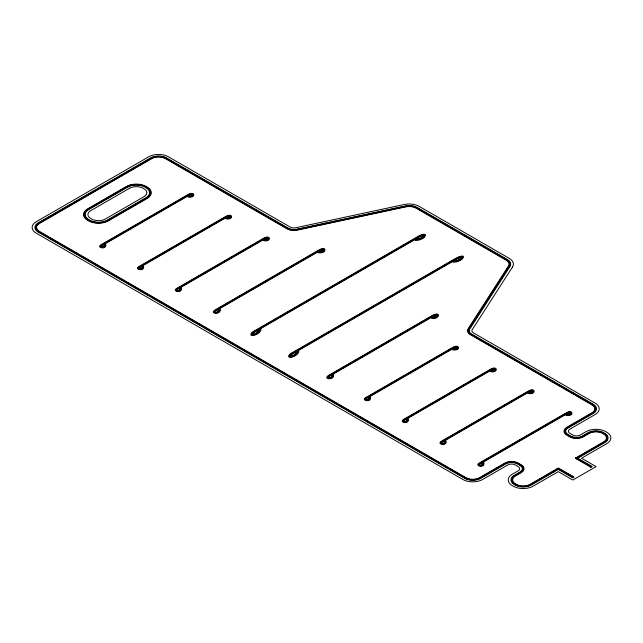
<?xml version="1.0" encoding="UTF-8"?>
<svg xmlns="http://www.w3.org/2000/svg" width="643" height="643" viewBox="0 0 643 643"><rect width="100%" height="100%" fill="white"/><g stroke="black" fill="none" stroke-linecap="round" stroke-linejoin="round"><path stroke-width="0.96" d="M219.633 309.251C221.136 314.114 209.827 313.752 215.606 310.087L319.692 249.99C327.544 246.285 324.755 253.977 318.245 252.321M333.074 374.748C334.223 379.933 323.325 379.048 329.047 375.584L433.141 315.488C440.857 311.767 438.365 319.45 431.686 317.819M219.022 309.387C220.316 313.454 211.113 313.334 215.992 310.312L320.077 250.215C327.15 247.129 323.598 253.446 318.333 251.968M220.236 309.203C221.313 315.271 208.581 313.712 215.212 309.862L319.306 249.765C327.826 245.361 326.186 254.419 318.156 252.667M332.471 374.885C333.838 378.944 324.498 378.848 329.433 375.809L433.527 315.713C440.616 312.627 436.951 318.976 431.774 317.465M333.677 374.7C334.681 380.769 322.022 379.241 328.661 375.359L432.747 315.263C441.283 310.85 439.619 319.901 431.598 318.164M218.427 309.355L217.921 311.308L216.699 312.273A1.591 0.916 0 0 1 215.903 312.377L214.995 311.718L216.378 310.537L320.471 250.44L322.521 249.645L323.662 250.167A1.591 0.916 0 0 1 323.477 250.625L318.422 251.622M331.868 374.853L331.37 376.806L330.14 377.771A1.591 0.916 0 0 1 329.345 377.875L328.436 377.216L329.827 376.034L433.912 315.938L435.962 315.142L437.111 315.665A1.591 0.916 0 0 1 436.927 316.123L431.871 317.12M260.182 329.505L258.51 332.23A14.484 8.359 0 0 1 258.164 332.6L258.124 332.648A13.157 7.595 0 0 1 257.827 332.937C256.653 335.3 248.302 336.201 252.514 332.6A15.311 8.841 0 0 1 252.996 332.246L420.225 235.7A15.295 8.833 0 0 1 420.852 235.418C425.521 232.485 426.237 237.806 421.422 238.481A13.173 7.612 0 0 1 420.932 238.657L420.852 238.682A14.484 8.359 0 0 1 420.297 238.85L415.482 239.839M297.998 351.335L296.278 354.116A14.484 8.359 0 0 1 295.981 354.438A13.157 7.595 0 0 1 295.643 354.767C294.092 357.307 286.111 357.942 290.331 354.438A15.311 8.841 0 0 1 290.813 354.076L458.041 257.53A15.295 8.833 0 0 1 458.66 257.248C463.298 254.339 464.109 259.579 459.239 260.319A13.173 7.612 0 0 1 458.748 260.487L458.66 260.511A14.484 8.359 0 0 1 458.113 260.68L453.299 261.677M259.378 329.674L259.177 330.108A27.046 15.617 0 0 1 258.904 330.647M260.986 329.337C261.267 334.32 247.049 338.467 251.783 332.624A22.818 13.173 0 0 1 254.202 331.032L418.119 236.383C431.509 229.519 424.171 241.455 415.193 240.305M297.195 351.504L296.994 351.938A27.046 15.617 0 0 1 296.72 352.477A16.019 9.251 0 0 1 294.775 354.968C291.617 357.886 287.075 355.925 292.782 353.304L456.707 258.663C459.287 256.123 465.701 256.766 459.56 259.788A16.019 9.251 0 0 1 455.26 260.913A27.038 15.609 0 0 1 454.344 261.098L453.588 261.211M298.802 351.174C299.124 356.061 285.002 360.337 289.599 354.462M258.574 329.835C258.88 333.5 248.495 336.426 255.351 331.7L419.284 237.058C428.712 233.112 419.863 239.976 416.061 238.915M296.391 351.673C296.696 355.33 286.312 358.255 293.168 353.529L457.101 258.888C466.529 254.941 457.679 261.814 453.878 260.745M256.879 333.154C253.929 336.257 249.516 333.54 254.966 331.475L418.89 236.833C421.454 233.939 427.491 235.587 421.8 237.942M292.002 352.862L455.935 258.213C469.888 251.389 461.963 263.011 453.01 262.135M558.671 468.281L530.354 484.629A10.143 5.859 0 0 1 516.562 484.926A28.477 16.445 0 0 1 515.035 484.066A10.143 5.859 0 0 1 515.035 475.78L520.854 472.42A9.05 5.224 0 0 0 520.854 465.034L517.945 463.354A9.05 5.224 0 0 0 505.149 463.354L479.935 477.91A10.143 5.859 0 0 1 465.588 477.91L38.95 231.593A10.143 5.859 0 0 1 38.95 223.314L151.427 158.371A10.143 5.859 0 0 1 165.781 158.371L287.477 228.635A9.05 5.224 0 0 0 297.026 229.84L405.709 206.556A10.143 5.859 0 0 1 416.415 207.906L506.612 259.981A10.143 5.859 0 0 1 508.951 266.162L468.626 328.911A9.05 5.224 0 0 0 470.716 334.424L592.412 404.688A10.143 5.859 0 0 1 592.412 412.975L567.206 427.531A9.05 5.224 0 0 0 567.206 434.917L570.108 436.597A9.05 5.224 0 0 0 582.912 436.597L588.731 433.237A10.143 5.859 0 0 1 602.523 432.94A28.477 16.445 0 0 1 604.05 433.8A10.143 5.859 0 0 1 604.05 442.079L575.734 458.427M559.056 468.506L530.748 484.854A10.698 6.173 0 0 1 516.208 485.168A29.031 16.758 0 0 1 514.649 484.292A10.698 6.173 0 0 1 514.649 475.563L520.468 472.203A8.504 4.911 0 0 0 520.468 465.259L517.559 463.579A8.504 4.911 0 0 0 505.535 463.579L480.321 478.135A10.698 6.173 0 0 1 465.194 478.135L38.564 231.818A10.698 6.173 0 0 1 38.564 223.089L151.041 158.146A10.698 6.173 0 0 1 166.167 158.146L287.863 228.41A8.504 4.911 0 0 0 296.833 229.543L405.524 206.266A10.698 6.173 0 0 1 416.801 207.689L506.997 259.756A10.698 6.173 0 0 1 509.465 266.274L469.141 329.023A8.504 4.911 0 0 0 471.102 334.199L592.798 404.463A10.698 6.173 0 0 1 592.798 413.2L567.592 427.748A8.504 4.911 0 0 0 567.592 434.692L570.502 436.372A8.504 4.911 0 0 0 582.526 436.372L588.337 433.012A10.698 6.173 0 0 1 602.877 432.699A29.031 16.758 0 0 1 604.436 433.575A10.698 6.173 0 0 1 604.436 442.304L576.12 458.652M559.442 468.731L531.134 485.079A11.244 6.494 0 0 1 515.847 485.409A29.578 17.072 0 0 1 514.263 484.517A11.244 6.494 0 0 1 514.263 475.338L520.083 471.978A7.957 4.589 0 0 0 520.083 465.484L517.173 463.804A7.957 4.589 0 0 0 505.92 463.804L480.715 478.36A11.244 6.494 0 0 1 464.809 478.36L38.178 232.043A11.244 6.494 0 0 1 38.178 222.864L150.655 157.921A11.244 6.494 0 0 1 166.553 157.921L288.249 228.185A7.957 4.589 0 0 0 296.64 229.246L405.331 205.969A11.244 6.494 0 0 1 417.194 207.464L507.383 259.539A11.244 6.494 0 0 1 509.979 266.387L469.655 329.136A7.957 4.589 0 0 0 471.488 333.974L593.192 404.238A11.244 6.494 0 0 1 593.192 413.417L567.978 427.973A7.957 4.589 0 0 0 567.978 434.467L570.888 436.147A7.957 4.589 0 0 0 582.132 436.147L587.951 432.787A11.244 6.494 0 0 1 603.238 432.458A29.578 17.072 0 0 1 604.822 433.35A11.244 6.494 0 0 1 604.822 442.529L576.514 458.877M573.21 476.68L557.891 468.281M590.282 466.826L590.668 466.601L575.734 457.985M573.604 476.905L572.825 477.347L557.505 468.506M590.668 467.051L591.439 466.601L576.12 457.76M415.772 239.381L416.527 239.268A27.038 15.609 0 0 0 417.46 239.108A16.019 9.251 0 0 0 421.776 237.982M187.917 195.97L192.329 195.392A1.246 0.715 0 0 0 192.53 195.086A1.423 0.82 0 0 0 192.498 194.781L192.257 194.507A0.868 0.498 0 0 0 191.815 194.355L189.629 194.982L102.366 245.369L101.272 246.623A0.868 0.498 0 0 0 101.546 246.88L102.004 247.016A1.423 0.82 0 0 0 102.55 247.041A1.246 0.715 0 0 0 103.073 246.928L103.893 246.148L104.078 244.372M225.733 217.808L230.146 217.221A1.246 0.715 0 0 0 230.347 216.924A1.423 0.82 0 0 0 230.307 216.611L230.073 216.345A0.868 0.498 0 0 0 229.631 216.185L227.445 216.82L140.182 267.199L139.089 268.461A0.868 0.498 0 0 0 139.362 268.718L139.82 268.854A1.423 0.82 0 0 0 140.359 268.87A1.246 0.715 0 0 0 140.889 268.758L141.709 267.978L141.894 266.21M263.55 239.638L267.962 239.059A1.246 0.715 0 0 0 268.155 238.754A1.423 0.82 0 0 0 268.123 238.44L267.89 238.175A0.868 0.498 0 0 0 267.44 238.023L265.262 238.649L177.998 289.029L176.905 290.29A0.868 0.498 0 0 0 177.179 290.548L177.637 290.684A1.423 0.82 0 0 0 178.175 290.7A1.246 0.715 0 0 0 178.706 290.588L179.526 289.816L179.71 288.04M452.624 348.803L457.036 348.217A1.246 0.715 0 0 0 457.237 347.919A1.423 0.82 0 0 0 457.205 347.606L456.964 347.341A0.868 0.498 0 0 0 456.522 347.18L454.336 347.815L367.073 398.194L365.98 399.456A0.868 0.498 0 0 0 366.253 399.705L366.711 399.85A1.423 0.82 0 0 0 367.257 399.866A1.246 0.715 0 0 0 367.78 399.753L368.6 398.973L368.785 397.205M490.44 370.633L494.853 370.055A1.246 0.715 0 0 0 495.054 369.749A1.423 0.82 0 0 0 495.014 369.436L494.78 369.17A0.868 0.498 0 0 0 494.338 369.01L492.152 369.645L404.889 420.024L403.796 421.286A0.868 0.498 0 0 0 404.069 421.543L404.527 421.679A1.423 0.82 0 0 0 405.066 421.695A1.246 0.715 0 0 0 405.596 421.583L406.416 420.811L406.601 419.035M528.257 392.463L532.669 391.884A1.246 0.715 0 0 0 532.862 391.579A1.423 0.82 0 0 0 532.83 391.265L532.597 391A0.868 0.498 0 0 0 532.147 390.848L529.969 391.474L442.705 441.862L441.612 443.115A0.868 0.498 0 0 0 441.886 443.373L442.344 443.509A1.423 0.82 0 0 0 442.882 443.533A1.246 0.715 0 0 0 443.413 443.421L444.233 442.641L444.417 440.865M566.073 414.301L570.486 413.714A1.246 0.715 0 0 0 570.679 413.417A1.423 0.82 0 0 0 570.646 413.103L570.405 412.838A0.868 0.498 0 0 0 569.963 412.677L567.785 413.304L480.522 463.691L479.429 464.953A0.868 0.498 0 0 0 479.702 465.202L480.16 465.347A1.423 0.82 0 0 0 480.699 465.363A1.246 0.715 0 0 0 481.229 465.251L482.041 464.471L482.234 462.703M187.885 196.292C192.852 197.835 195.528 192.337 189.243 194.757L101.98 245.144C97.808 247.724 106.304 248.367 104.624 244.356M187.812 196.919C195.359 198.832 196.043 190.746 188.471 194.315L101.2 244.694C95.51 247.844 107.397 250.006 105.725 244.316M225.701 218.122C230.837 219.681 233.152 214.103 227.059 216.595L139.796 266.974C135.552 269.449 144.064 270.293 142.441 266.186M225.629 218.757C233.168 220.67 233.843 212.584 226.28 216.144L139.017 266.524C133.334 269.626 145.189 271.876 143.542 266.154M263.509 239.952C268.533 241.495 271.113 235.989 264.876 238.424L177.605 288.803C173.369 291.239 181.881 292.155 180.257 288.024M263.445 240.586C270.888 242.548 271.708 234.446 264.096 237.974L176.833 288.361C171.159 291.48 183.014 293.69 181.35 287.984M452.592 349.117C457.567 350.7 460.155 345.162 453.95 347.59L366.687 397.969C362.491 400.452 370.963 401.28 369.331 397.181M452.519 349.752C460.002 351.705 460.758 343.595 453.178 347.14L365.907 397.519C360.225 400.613 372.08 402.872 370.432 397.149M490.408 370.947C495.166 372.498 498.212 367.105 491.839 369.379L404.503 419.799C400.292 422.089 408.626 423.255 407.156 419.091M490.336 371.582C497.811 373.543 498.55 365.425 490.987 368.969L403.724 419.357C398.097 422.604 409.977 424.597 408.249 418.979M528.216 392.785C533.127 394.36 535.884 388.838 529.583 391.249L442.312 441.637C438.092 444.056 446.58 444.988 444.964 440.849M528.152 393.412C535.595 395.357 536.431 387.255 528.803 390.807L441.54 441.186C435.809 444.12 447.52 446.644 446.065 440.897M566.033 414.614C571.064 416.174 573.58 410.652 567.399 413.087L480.128 463.466C475.916 465.974 484.42 466.762 482.78 462.679M565.969 415.249C573.476 417.178 574.215 409.085 566.62 412.637L479.356 463.016C473.61 466.087 485.521 468.385 483.874 462.647M187.852 196.605L189.645 196.613A10.81 6.245 0 0 0 189.95 196.605C195.536 197.136 192.98 191.445 188.905 194.507L101.586 244.919C97.029 246.719 104.785 249.653 105.171 245.554A10.818 6.245 0 0 0 105.187 245.377L105.179 244.388M225.661 218.435L227.461 218.451A10.81 6.245 0 0 0 227.767 218.435C233.409 218.958 230.692 213.219 226.674 216.369L139.402 266.749C134.845 268.846 142.786 271.314 142.987 267.384A10.818 6.245 0 0 0 143.003 267.207L142.987 266.17M263.477 240.273L265.278 240.281A10.81 6.245 0 0 0 265.583 240.265C271.153 240.836 268.557 235.105 264.538 238.175L177.219 288.586C172.662 290.483 180.474 293.264 180.804 289.213A10.818 6.245 0 0 0 180.82 289.037L180.812 288.056M452.559 349.43L454.352 349.438A10.81 6.245 0 0 0 454.657 349.43C460.34 349.985 457.422 344.246 453.564 347.365L366.293 397.744C361.688 399.576 369.508 402.462 369.878 398.379A10.818 6.245 0 0 0 369.894 398.202L369.886 397.165M490.368 371.268L492.168 371.276A10.81 6.245 0 0 0 492.474 371.26C498.068 371.847 495.415 366.1 491.381 369.195L404.109 419.582C399.528 421.286 407.252 424.364 407.694 420.209A10.818 6.245 0 0 0 407.71 420.032L407.694 418.995M528.184 393.098L529.985 393.106A10.81 6.245 0 0 0 530.29 393.098C535.868 393.701 533.256 387.882 529.197 391.024L441.926 441.411C437.377 443.413 445.253 446.033 445.511 442.046A10.818 6.245 0 0 0 445.527 441.87L445.519 440.881M566.001 414.928L567.801 414.936A10.81 6.245 0 0 0 568.107 414.928C573.757 415.426 571.048 409.792 567.062 412.83L479.742 463.241C475.185 465.299 483.094 467.831 483.319 463.876A10.818 6.245 0 0 0 483.343 463.699L483.327 462.663M576.514 457.535L592.219 466.601L591.054 467.276L575.348 458.202L603.656 441.862A9.597 5.538 0 0 0 603.656 434.025A27.93 16.123 0 0 0 602.161 433.181A9.597 5.538 0 0 0 589.117 433.462L583.297 436.822A9.597 5.538 0 0 1 569.722 436.822L566.813 435.142A9.597 5.538 0 0 1 566.813 427.306L592.026 412.75A9.597 5.538 0 0 0 592.026 404.913L470.33 334.649A9.597 5.538 0 0 1 468.112 328.806L508.436 266.049A9.597 5.538 0 0 0 506.226 260.206L416.029 208.131A9.597 5.538 0 0 0 405.902 206.853L297.211 230.138A9.597 5.538 0 0 1 287.091 228.86L165.388 158.596A9.597 5.538 0 0 0 151.812 158.596L39.344 223.531A9.597 5.538 0 0 0 39.344 231.367L465.974 477.685A9.597 5.538 0 0 0 479.549 477.685L504.755 463.129A9.597 5.538 0 0 1 518.33 463.129L521.24 464.809A9.597 5.538 0 0 1 521.24 472.645L515.421 476.005A9.597 5.538 0 0 0 515.421 483.841A27.93 16.123 0 0 0 516.924 484.685A9.597 5.538 0 0 0 529.969 484.404L558.285 468.056L573.99 477.13L572.825 477.797L557.119 468.731M289.583 354.454A22.818 13.173 0 0 1 292.018 352.87M258.856 330.639A16.019 9.251 0 0 1 256.959 333.138M512.551 266.933L472.227 329.682A5.208 3.006 0 0 0 473.433 332.857L595.129 403.121A13.985 8.078 0 0 1 595.129 414.542L569.915 429.098A5.208 3.006 0 0 0 569.915 433.35L572.825 435.03A5.208 3.006 0 0 0 580.195 435.03L586.014 431.67A13.985 8.078 0 0 1 605.794 431.67A32.319 18.655 0 0 1 607.474 432.675A13.985 8.078 0 0 1 606.767 443.646L581.553 458.202L596.101 466.601L572.825 480.04L558.285 471.64L533.071 486.196A13.985 8.078 0 0 1 513.291 486.196A32.319 18.655 0 0 1 511.611 485.192A13.985 8.078 0 0 1 512.318 474.212L518.137 470.853A5.208 3.006 0 0 0 518.137 466.601L515.228 464.921A5.208 3.006 0 0 0 507.866 464.921L482.652 479.477A13.985 8.078 0 0 1 462.872 479.477L36.233 233.16A13.985 8.078 0 0 1 36.233 221.739L148.71 156.804A13.985 8.078 0 0 1 168.49 156.804L290.194 227.067A5.208 3.006 0 0 0 295.692 227.759L404.375 204.482A13.985 8.078 0 0 1 419.132 206.339L509.328 258.414A13.985 8.078 0 0 1 512.551 266.933M126.414 186.478L87.625 208.871A13.985 8.078 0 0 0 86.918 219.842A32.319 18.655 0 0 0 89.361 221.256A13.985 8.078 0 0 0 108.378 220.846L147.159 198.454A13.985 8.078 0 0 0 147.159 187.033A32.319 18.655 0 0 0 145.422 186.06A13.985 8.078 0 0 0 126.414 186.478M126.8 186.695L88.019 209.088A13.439 7.756 0 0 0 87.327 219.641A31.772 18.342 0 0 0 89.723 221.015A13.439 7.756 0 0 0 107.992 220.621L146.773 198.229A13.439 7.756 0 0 0 146.773 187.258A31.772 18.342 0 0 0 145.069 186.301A13.439 7.756 0 0 0 126.8 186.695M127.185 186.92L88.404 209.313A12.892 7.443 0 0 0 87.745 219.432A31.218 18.028 0 0 0 90.076 220.774A12.892 7.443 0 0 0 107.598 220.396L146.387 198.004A12.892 7.443 0 0 0 146.387 187.483A31.218 18.028 0 0 0 144.707 186.542A12.892 7.443 0 0 0 127.185 186.92M127.579 187.145L88.79 209.538A12.338 7.121 0 0 0 88.163 219.223A30.671 17.707 0 0 0 90.438 220.541A12.338 7.121 0 0 0 107.212 220.171L146.001 197.779A12.338 7.121 0 0 0 146.001 187.708A30.671 17.707 0 0 0 144.353 186.783A12.338 7.121 0 0 0 127.579 187.145M129.516 188.262L90.727 210.655A9.597 5.538 0 0 0 90.245 218.194A27.93 16.123 0 0 0 92.222 219.335A9.597 5.538 0 0 0 105.275 219.054L144.056 196.662A9.597 5.538 0 0 0 144.056 188.825A27.93 16.123 0 0 0 142.561 187.981A9.597 5.538 0 0 0 129.516 188.262"/></g></svg>
